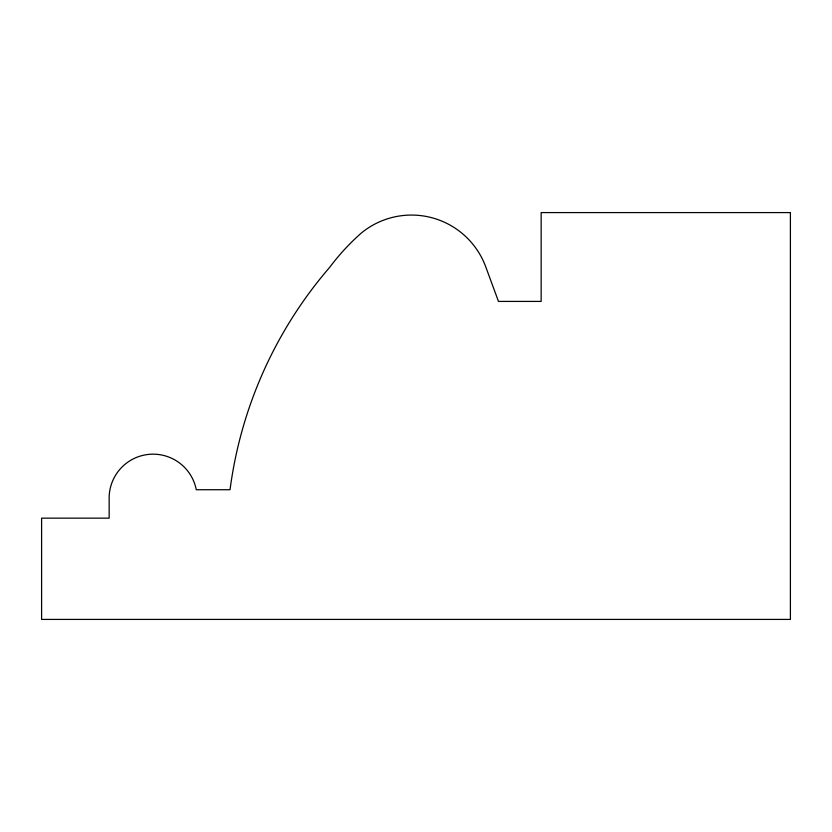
<?xml version="1.0" encoding="UTF-8"?>
<svg xmlns="http://www.w3.org/2000/svg" width="832" height="832" viewBox="0 0 832 832"><rect width="100%" height="100%" fill="white"/><g stroke="black" fill="none" stroke-linecap="round" stroke-linejoin="round"><path stroke-width="1.25" d="M790.4 212.586L541.154 212.586L541.154 301.413L498.482 301.413L486.044 267.665A79.102 79.102 0 0 0 361.421 232.95A226.616 226.616 0 0 0 329.836 267.145A424.975 424.975 0 0 0 230.038 489.726L196.269 489.726A43.971 43.971 0 0 0 109.158 496.829L109.158 518.149L41.6 518.149L41.6 619.414L790.4 619.414L790.4 212.586"/></g></svg>
